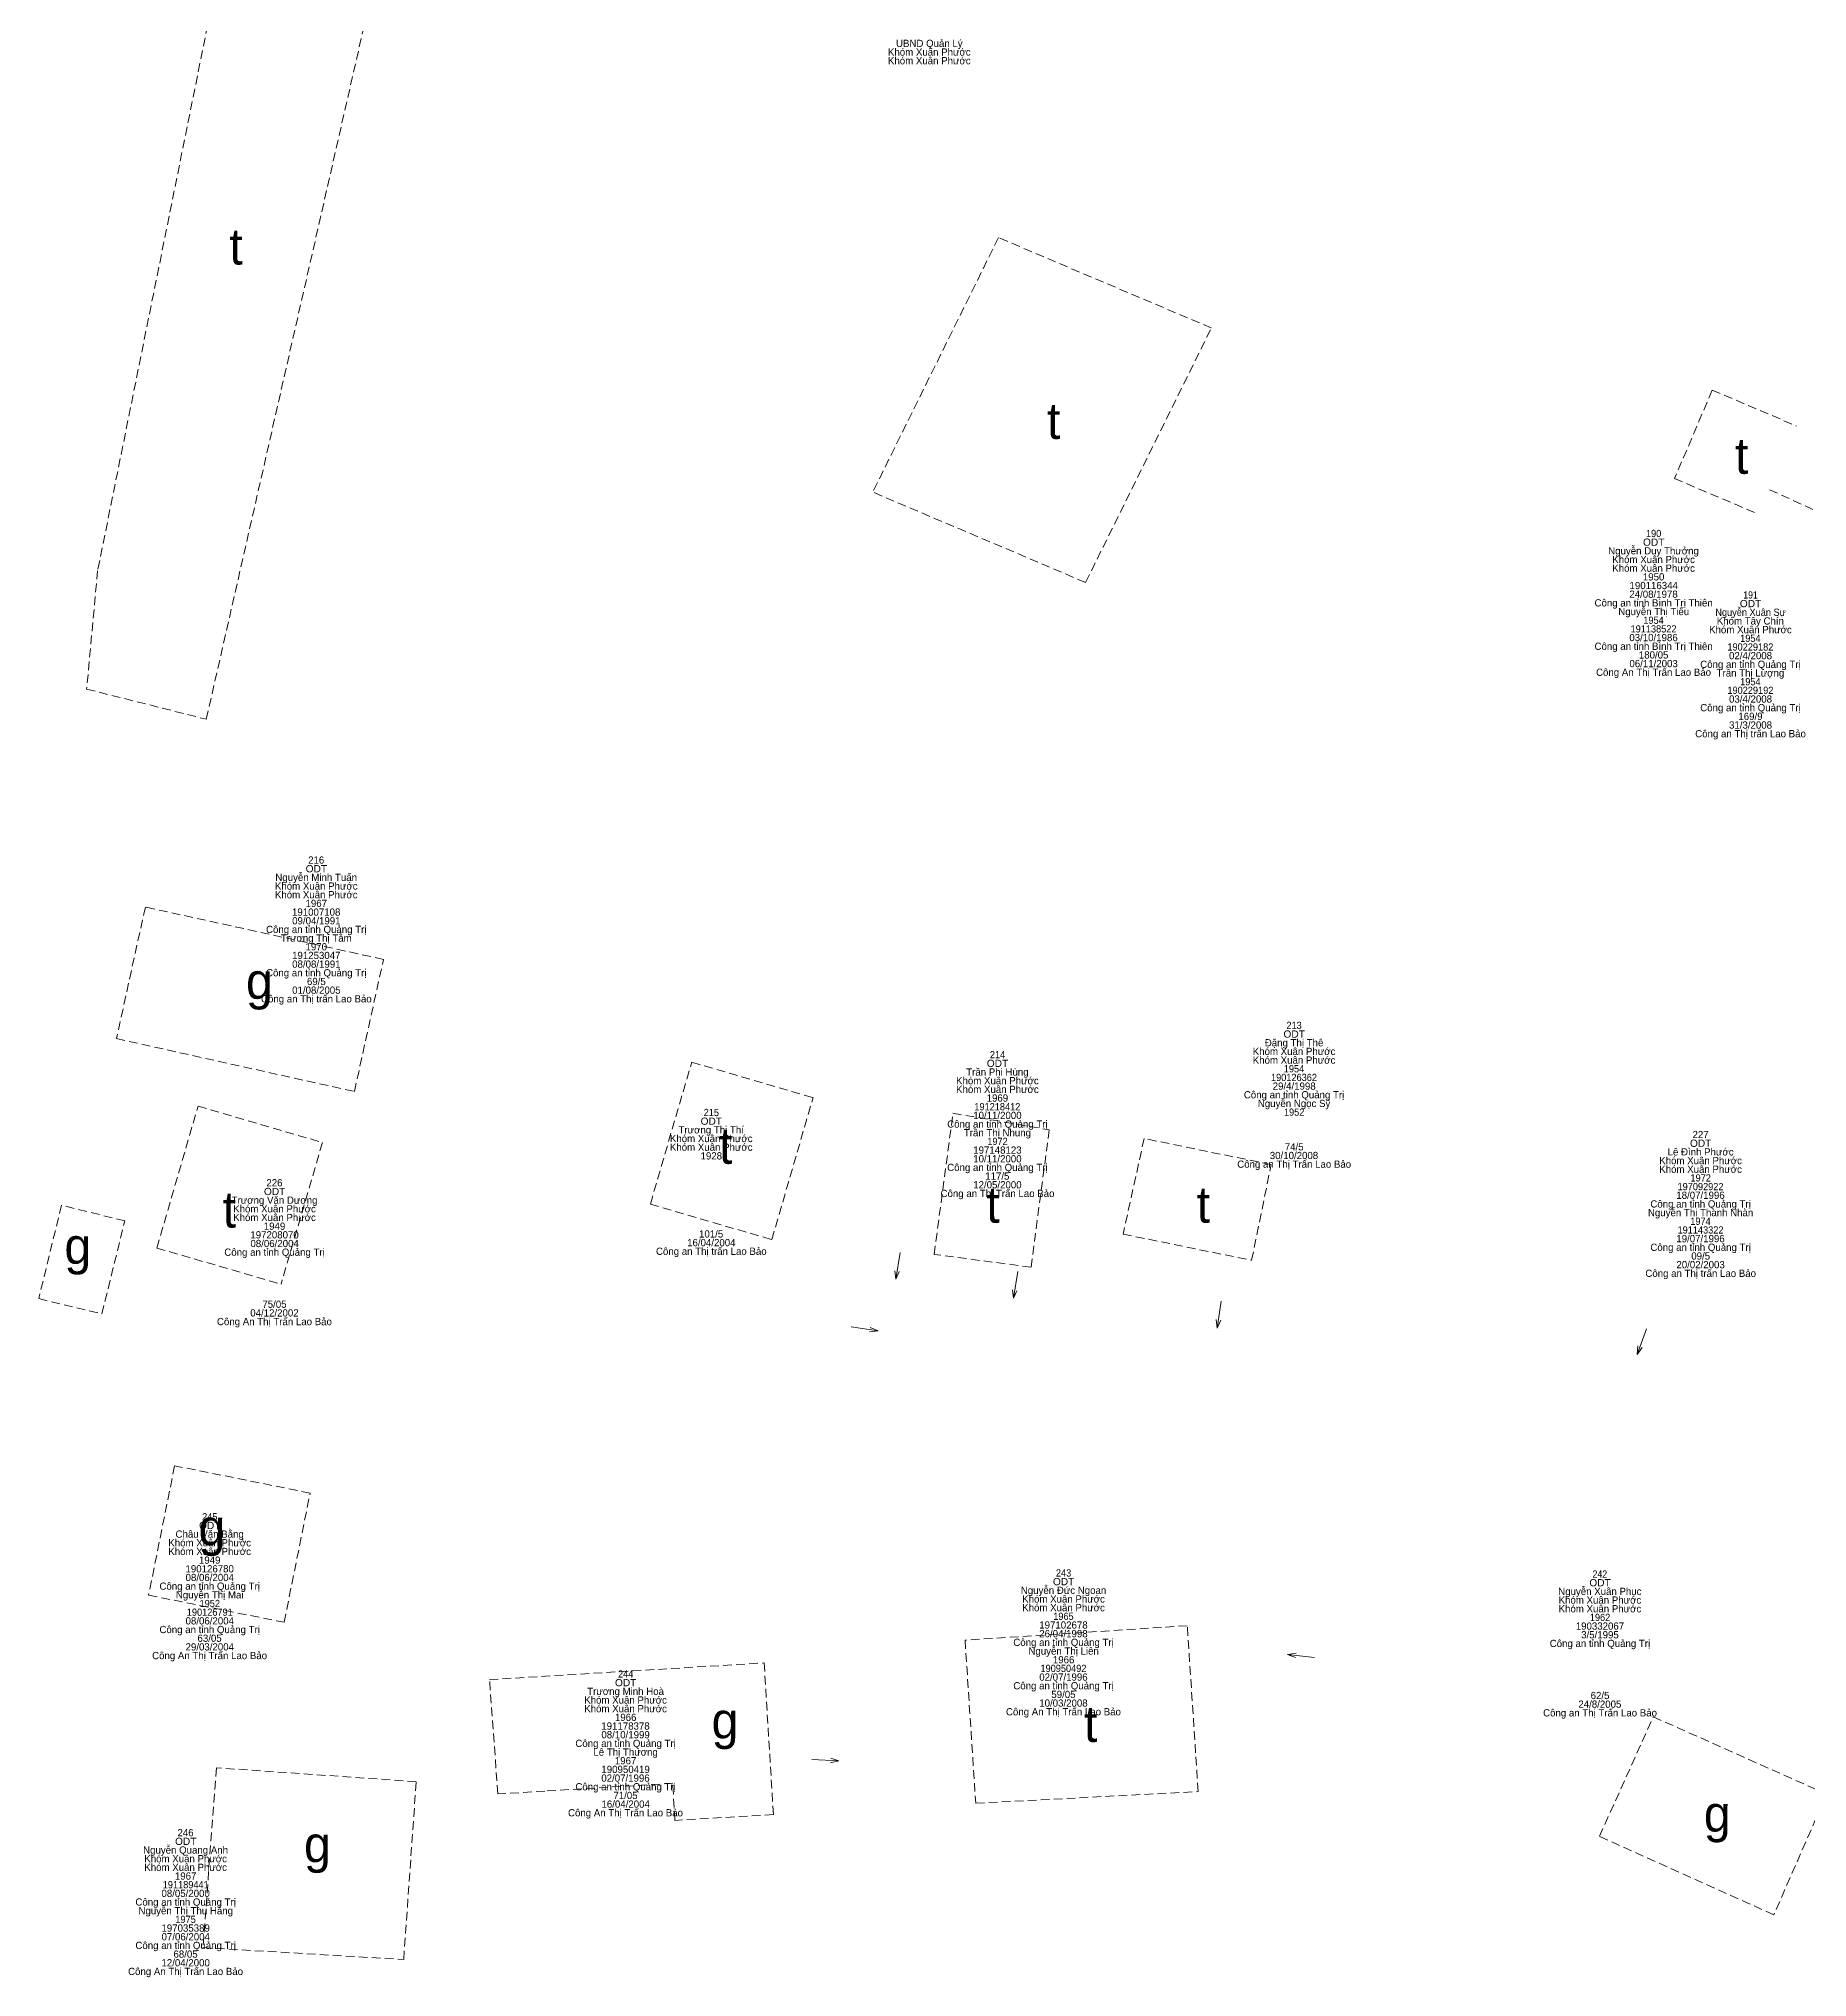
# Model space of a CAD drawing. Header units: metres. Extents: x 537497 to 538007, y 1836993 to 1837512.
# Drawn here: x 537608.7 to 537706.6, y 1837217.1 to 1837324.3 of the extents above; entities that cross this region are included whole.
import ezdxf
from ezdxf.enums import TextEntityAlignment as Align

# ---------------------------------------------------------------- set-up
doc = ezdxf.new("R2010")
doc.units = ezdxf.units.M
doc.header["$LTSCALE"] = 0.16
doc.linetypes.add('MEDIUM_DASHED', pattern=[4.5, 3, -1.5])
doc.layers.add('14', color=7, linetype='MEDIUM_DASHED', lineweight=13)
doc.layers.add('16', color=7, linetype='Continuous', lineweight=13)
doc.layers.add('15', color=7, linetype='Continuous')

msp = doc.modelspace()

# ---------------------------------------------------------------- linework, layer by layer
at = {"layer": '14'}
for p, q in [((537666.61, 1837294.25), (537673.57, 1837308.33)), ((537701.29, 1837304.89), (537705.95, 1837302.91)), ((537666.61, 1837294.25), (537654.83, 1837299.25)), ((537710.15, 1837296.81), (537704.33, 1837299.44)), ((537642.52, 1837259.85), (537644.81, 1837267.7)), ((537644.81, 1837267.7), (537651.69, 1837265.69)), ((537649.24, 1837257.89), (537651.53, 1837265.74)), ((537642.52, 1837259.85), (537649.4, 1837257.84)), ((537615.2, 1837257.42), (537622.08, 1837255.42))]:
    msp.add_line(p, q, dxfattribs=at)
for points in [[(537629.57, 1837337.76), (537621.01, 1837339.92), (537611.93, 1837294.9), (537611.32, 1837288.35), (537617.94, 1837286.68)], [(537614.57, 1837276.29), (537612.97, 1837269.01), (537626.14, 1837266.08), (537627.75, 1837273.39)], [(537659.27, 1837264.88), (537664.6, 1837263.96), (537663.59, 1837256.36), (537658.23, 1837257.07)], [(537676.88, 1837262.04), (537669.85, 1837263.48), (537668.69, 1837258.19), (537675.8, 1837256.74)], [(537609.93, 1837259.79), (537608.67, 1837254.62), (537612.16, 1837253.77), (537613.43, 1837258.92)], [(537616.19, 1837245.37), (537614.75, 1837238.21), (537622.25, 1837236.71), (537623.69, 1837243.86)], [(537659.94, 1837235.72), (537660.53, 1837226.7), (537672.84, 1837227.34), (537672.24, 1837236.52)], [(537649.33, 1837226.07), (537643.88, 1837225.75), (537643.76, 1837227.8), (537636.68, 1837227.37), (537634.08, 1837227.21), (537633.62, 1837233.54), (537648.82, 1837234.46)], [(537698.03, 1837231.48), (537707.63, 1837227.2), (537704.7, 1837220.52), (537695.05, 1837224.87)], [(537618.5, 1837228.66), (537617.76, 1837218.71), (537628.87, 1837218.05), (537629.56, 1837227.89)]]:
    msp.add_lwpolyline(points, close=True, dxfattribs=at)
for points in [[(537673.57, 1837308.33), (537661.79, 1837313.33), (537654.83, 1837299.25)], [(537701.29, 1837304.89), (537699.21, 1837300), (537703.7, 1837298.09)], [(537615.2, 1837257.42), (537617.49, 1837265.27), (537624.37, 1837263.26), (537622.08, 1837255.42)]]:
    msp.add_lwpolyline(points, dxfattribs=at)
at = {"layer": '16'}
for p, q in [((537656.1, 1837255.69), (537656.05, 1837256.16)), ((537662.62, 1837254.64), (537662.57, 1837255.11)), ((537673.9, 1837252.99), (537673.84, 1837253.47)), ((537655.13, 1837252.84), (537654.65, 1837252.79)), ((537697.14, 1837251.53), (537697.18, 1837252)), ((537677.79, 1837234.93), (537678.26, 1837235)), ((537652.96, 1837229.05), (537652.49, 1837228.94))]:
    msp.add_line(p, q, dxfattribs=at)
for points in [[(537656.34, 1837257.17), (537656.1, 1837255.69), (537656.29, 1837256.12)], [(537662.86, 1837256.12), (537662.62, 1837254.64), (537662.81, 1837255.06)], [(537674.11, 1837254.48), (537673.9, 1837252.99), (537674.09, 1837253.43)], [(537653.64, 1837253.06), (537655.13, 1837252.84), (537654.69, 1837253.03)], [(537697.65, 1837252.94), (537697.14, 1837251.53), (537697.41, 1837251.92)], [(537679.28, 1837234.76), (537677.79, 1837234.93), (537678.23, 1837234.76)], [(537651.46, 1837229.11), (537652.96, 1837229.05), (537652.51, 1837229.19)]]:
    msp.add_lwpolyline(points, dxfattribs=at)

# ---------------------------------------------------------------- texts
at = {"layer": '15'}
for s, p in [('Khóm Xuân Phước', (537657.96, 1837323.4)), ('UBND Quản Lý', (537657.96, 1837323.88)), ('Khóm Xuân Phước', (537657.96, 1837322.92)), ('Nguyễn Duy Thưởng', (537698.045, 1837295.8)), ('Khóm Xuân Phước', (537698.05, 1837295.32)), ('Khóm Xuân Phước', (537698.05, 1837294.84)), ('1950', (537698.05, 1837294.36)), ('24/08/1978', (537698.045, 1837293.4)), ('190116344', (537698.055, 1837293.88)), ('Công an tỉnh Bình Trị Thiên', (537698.05, 1837292.92)), ('Nguyễn Thị Tiếu', (537698.055, 1837292.44)), ('Khóm Xuân Phước', (537703.41, 1837291.44)), ('Khóm Tây Chín', (537703.405, 1837291.92)), ('Công an tỉnh Bình Trị Thiên', (537698.05, 1837290.52)), ('03/10/1986', (537698.045, 1837291)), ('180/05', (537698.05, 1837290.04)), ('Công An Thị Trấn Lao Bảo', (537698.045, 1837289.08)), ('06/11/2003', (537698.05, 1837289.56)), ('Công an tỉnh Quảng Trị', (537703.41, 1837289.52)), ('Trần Thị Lượng', (537703.41, 1837289.04)), ('02/4/2008', (537703.415, 1837290)), ('Công an tỉnh Quảng Trị', (537703.41, 1837287.12)), ('03/4/2008', (537703.415, 1837287.6)), ('31/3/2008', (537703.415, 1837286.16)), ('169/9', (537703.41, 1837286.64)), ('Công an Thị trấn Lao Bảo', (537703.415, 1837285.68)), ('216', (537624.025, 1837278.69)), ('Khóm Xuân Phước', (537624.03, 1837277.25)), ('Nguyễn Minh Tuấn', (537624.025, 1837277.73)), ('Khóm Xuân Phước', (537624.03, 1837276.77)), ('1967', (537624.03, 1837276.29)), ('09/04/1991', (537624.035, 1837275.33)), ('191007108', (537624.025, 1837275.81)), ('Công an tỉnh Quảng Trị', (537624.03, 1837274.85)), ('Trương Thị Tằm', (537624.03, 1837274.37)), ('08/08/1991', (537624.035, 1837272.93)), ('191253047', (537624.03, 1837273.41)), ('1970', (537624.03, 1837273.89)), ('Công an tỉnh Quảng Trị', (537624.03, 1837272.45)), ('69/5', (537624.035, 1837271.97)), ('Công an Thị trấn Lao Bảo', (537624.035, 1837271.01)), ('01/08/2005', (537624.035, 1837271.49)), ('Đặng Thị Thê', (537678.15, 1837268.58)), ('Khóm Xuân Phước', (537678.15, 1837268.1)), ('Khóm Xuân Phước', (537678.15, 1837267.62)), ('Khóm Xuân Phước', (537661.73, 1837266.48)), ('Trần Phi Hùng', (537661.73, 1837266.96)), ('Khóm Xuân Phước', (537661.73, 1837266)), ('1969', (537661.73, 1837265.52)), ('Công an tỉnh Quảng Trị', (537678.15, 1837265.7)), ('29/4/1998', (537678.155, 1837266.18)), ('10/11/2000', (537661.73, 1837264.56)), ('Nguyễn Ngọc Sỹ', (537678.15, 1837265.22)), ('Khóm Xuân Phước', (537645.89, 1837263.28)), ('Trương Thị Thí', (537645.89, 1837263.76)), ('Công an tỉnh Quảng Trị', (537661.73, 1837264.08)), ('Trần Thị Nhung', (537661.73, 1837263.6)), ('227', (537700.65, 1837263.5)), ('Khóm Xuân Phước', (537645.89, 1837262.8)), ('1928', (537645.895, 1837262.32)), ('197148123', (537661.73, 1837262.64)), ('10/11/2000', (537661.73, 1837262.16)), ('30/10/2008', (537678.145, 1837262.34)), ('74/5', (537678.155, 1837262.82)), ('Lê Đình Phước', (537700.65, 1837262.54)), ('Công an tỉnh Quảng Trị', (537661.73, 1837261.68)), ('117/5', (537661.725, 1837261.2)), ('Công an Thị Trấn Lao Bảo', (537678.155, 1837261.86)), ('Khóm Xuân Phước', (537700.65, 1837262.06)), ('Khóm Xuân Phước', (537700.65, 1837261.58)), ('226', (537621.715, 1837260.83)), ('Công an Thị Trấn Lao Bảo', (537661.735, 1837260.24)), ('12/05/2000', (537661.73, 1837260.72)), ('18/07/1996', (537700.645, 1837260.14)), ('Trương Văn Dương', (537621.72, 1837259.87)), ('Khóm Xuân Phước', (537621.72, 1837259.39)), ('Khóm Xuân Phước', (537621.72, 1837258.91)), ('Nguyễn Thị Thanh Nhàn', (537700.65, 1837259.18)), ('Công an tỉnh Quảng Trị', (537700.65, 1837259.66)), ('197208070', (537621.72, 1837257.95)), ('1949', (537621.72, 1837258.43)), ('101/5', (537645.885, 1837258)), ('Công an tỉnh Quảng Trị', (537621.72, 1837256.99)), ('08/06/2004', (537621.725, 1837257.47)), ('Công an Thị trấn Lao Bảo', (537645.895, 1837257.04)), ('16/04/2004', (537645.895, 1837257.52)), ('Công an tỉnh Quảng Trị', (537700.65, 1837257.26)), ('19/07/1996', (537700.645, 1837257.74)), ('09/5', (537700.655, 1837256.78)), ('Công an Thị trấn Lao Bảo', (537700.655, 1837255.82)), ('20/02/2003', (537700.65, 1837256.3)), ('04/12/2002', (537621.715, 1837253.63)), ('75/05', (537621.715, 1837254.11)), ('Công An Thị Trấn Lao Bảo', (537621.715, 1837253.15)), ('Khóm Xuân Phước', (537618.13, 1837240.91)), ('Châu Văn Bằng', (537618.13, 1837241.39)), ('Khóm Xuân Phước', (537618.13, 1837240.43)), ('1949', (537618.13, 1837239.95)), ('08/06/2004', (537618.135, 1837238.99)), ('190126780', (537618.13, 1837239.47)), ('Công an tỉnh Quảng Trị', (537618.13, 1837238.51)), ('Nguyễn Thị Mai', (537618.13, 1837238.03)), ('Nguyễn Đức Ngoan', (537665.39, 1837238.28)), ('Khóm Xuân Phước', (537665.39, 1837237.8)), ('Nguyễn Xuân Phục', (537695.075, 1837238.22)), ('Khóm Xuân Phước', (537695.08, 1837237.74)), ('08/06/2004', (537618.135, 1837236.59)), ('Khóm Xuân Phước', (537665.39, 1837237.32)), ('Khóm Xuân Phước', (537695.08, 1837237.26)), ('Công an tỉnh Quảng Trị', (537618.13, 1837236.11)), ('63/05', (537618.125, 1837235.63)), ('Công an tỉnh Quảng Trị', (537665.39, 1837235.4)), ('26/04/1998', (537665.385, 1837235.88)), ('197102678', (537665.385, 1837236.36)), ('Công an tỉnh Quảng Trị', (537695.08, 1837235.34)), ('190332067', (537695.08, 1837236.3)), ('3/5/1995', (537695.08, 1837235.82)), ('Công An Thị Trấn Lao Bảo', (537618.125, 1837234.67)), ('29/03/2004', (537618.135, 1837235.15)), ('Nguyễn Thị Liên', (537665.395, 1837234.92)), ('1966', (537665.395, 1837234.44)), ('02/07/1996', (537665.385, 1837233.48)), ('Khóm Xuân Phước', (537641.15, 1837232.21)), ('Trương Minh Hoà', (537641.15, 1837232.69)), ('Công an tỉnh Quảng Trị', (537665.39, 1837233)), ('59/05', (537665.385, 1837232.52)), ('62/5', (537695.085, 1837232.46)), ('Khóm Xuân Phước', (537641.15, 1837231.73)), ('1966', (537641.155, 1837231.25)), ('Công An Thị Trấn Lao Bảo', (537665.385, 1837231.56)), ('10/03/2008', (537665.385, 1837232.04)), ('Công an Thị Trấn Lao Bảo', (537695.085, 1837231.5)), ('24/8/2005', (537695.075, 1837231.98)), ('08/10/1999', (537641.15, 1837230.29)), ('191178378', (537641.145, 1837230.77)), ('Công an tỉnh Quảng Trị', (537641.15, 1837229.81)), ('Lê Thị Thương', (537641.15, 1837229.33)), ('02/07/1996', (537641.145, 1837227.89)), ('190950419', (537641.15, 1837228.37)), ('1967', (537641.15, 1837228.85)), ('Công an tỉnh Quảng Trị', (537641.15, 1837227.41)), ('71/05', (537641.145, 1837226.93)), ('Công An Thị Trấn Lao Bảo', (537641.145, 1837225.97)), ('16/04/2004', (537641.155, 1837226.45)), ('246', (537616.795, 1837224.87)), ('Nguyễn Quang Anh', (537616.795, 1837223.91)), ('Khóm Xuân Phước', (537616.8, 1837223.43)), ('Khóm Xuân Phước', (537616.8, 1837222.95)), ('1967', (537616.8, 1837222.47)), ('08/05/2000', (537616.8, 1837221.51)), ('Công an tỉnh Quảng Trị', (537616.8, 1837221.03)), ('Nguyễn Thị Thu Hằng', (537616.805, 1837220.55)), ('197035389', (537616.8, 1837219.59)), ('Công an tỉnh Quảng Trị', (537616.8, 1837218.63)), ('07/06/2004', (537616.805, 1837219.11)), ('Công An Thị Trấn Lao Bảo', (537616.795, 1837217.19)), ('12/04/2000', (537616.8, 1837217.67)), ('68/05', (537616.795, 1837218.15))]:
    msp.add_text(s, height=0.4, dxfattribs=at).set_placement(p, align=Align.CENTER)
for s, width, p in [('190', 0.95, (537698.05, 1837296.76)), ('ODT', 1.05, (537698.055, 1837296.28)), ('191', 0.9, (537703.415, 1837293.36)), ('Nguyễn Xuân Sự', 0.95, (537703.415, 1837292.4)), ('ODT', 1.05, (537703.415, 1837292.88)), ('191138522', 0.95, (537698.045, 1837291.48)), ('1954', 0.95, (537698.045, 1837291.96)), ('190229182', 0.95, (537703.405, 1837290.48)), ('1954', 0.95, (537703.405, 1837290.96)), ('190229192', 0.95, (537703.405, 1837288.08)), ('1954', 0.95, (537703.405, 1837288.56)), ('ODT', 1.05, (537624.035, 1837278.21)), ('ODT', 1.05, (537678.155, 1837269.06)), ('213', 0.95, (537678.15, 1837269.54)), ('214', 0.95, (537661.735, 1837267.92)), ('ODT', 1.05, (537661.735, 1837267.44)), ('190126362', 0.95, (537678.145, 1837266.66)), ('1954', 0.95, (537678.145, 1837267.14)), ('215', 0.95, (537645.895, 1837264.72)), ('191218412', 0.95, (537661.725, 1837265.04)), ('1952', 0.95, (537678.155, 1837264.74)), ('ODT', 1.05, (537645.895, 1837264.24)), ('1972', 0.95, (537661.735, 1837263.12)), ('ODT', 1.05, (537700.655, 1837263.02)), ('1972', 0.95, (537700.655, 1837261.1)), ('ODT', 1.05, (537621.725, 1837260.35)), ('197092922', 0.95, (537700.645, 1837260.62)), ('191143322', 0.95, (537700.645, 1837258.22)), ('1974', 0.95, (537700.645, 1837258.7)), ('ODT', 1.05, (537618.135, 1837241.87)), ('245', 0.95, (537618.135, 1837242.35)), ('ODT', 1.05, (537665.395, 1837238.76)), ('243', 0.95, (537665.39, 1837239.24)), ('ODT', 1.05, (537695.085, 1837238.7)), ('242', 0.9, (537695.075, 1837239.18)), ('1952', 0.95, (537618.135, 1837237.55)), ('190126791', 0.95, (537618.135, 1837237.07)), ('1965', 0.95, (537665.385, 1837236.84)), ('1962', 0.95, (537695.085, 1837236.78)), ('244', 0.95, (537641.155, 1837233.65)), ('190950492', 0.95, (537665.385, 1837233.96)), ('ODT', 1.05, (537641.155, 1837233.17)), ('ODT', 1.05, (537616.805, 1837224.39)), ('191189441', 0.95, (537616.805, 1837221.99)), ('1975', 0.95, (537616.795, 1837220.07))]:
    msp.add_text(s, height=0.4, dxfattribs=dict(at, width=width)).set_placement(p, align=Align.CENTER)
at = {"layer": '16'}
for s, p in [('t', (537619.22, 1837311.84)), ('t', (537664.47, 1837302.19)), ('t', (537702.55, 1837300.26)), ('g', (537620.14, 1837271.2)), ('t', (537646.32, 1837262.08)), ('t', (537618.85, 1837258.55)), ('t', (537661.11, 1837258.82)), ('t', (537672.76, 1837258.82)), ('g', (537610.09, 1837256.54)), ('g', (537617.51, 1837240.97)), ('g', (537645.91, 1837230.28)), ('t', (537666.52, 1837230.09)), ('g', (537700.83, 1837225.12)), ('g', (537623.35, 1837223.43))]:
    msp.add_text(s, height=2, dxfattribs=at).set_placement(p)

doc.saveas('drawing.dxf')
